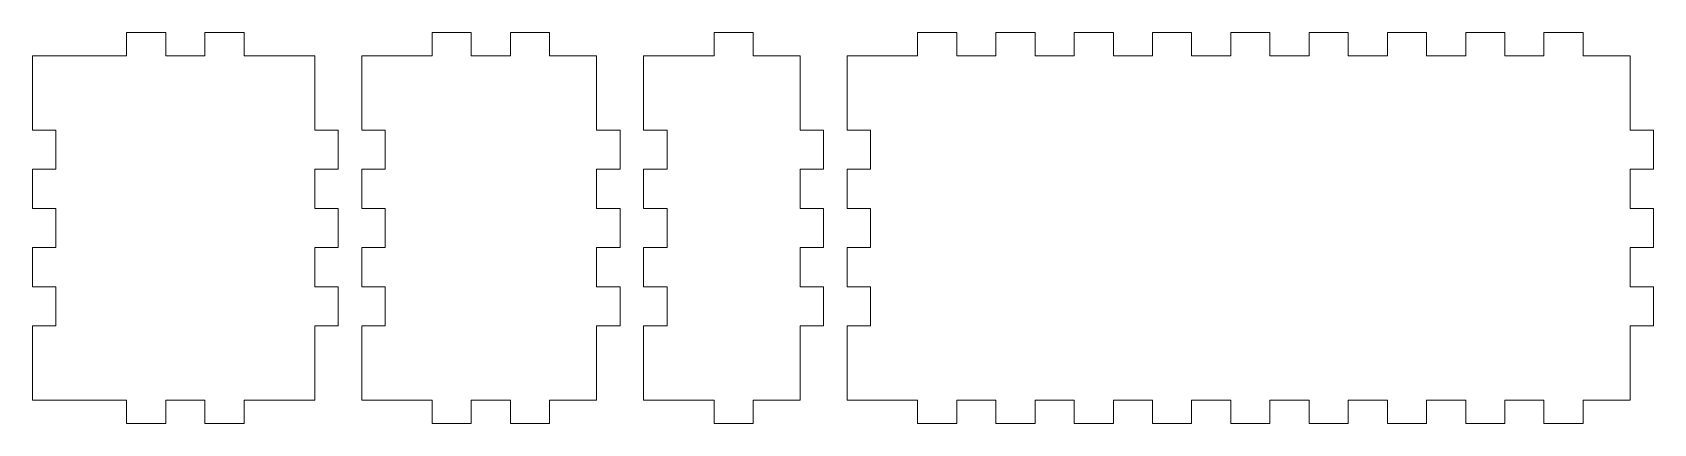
# Model space of a CAD drawing. Header units: centimetres. Extents: x -16 to 372, y -89 to 17.
# Drawn here: x 87.81 to 108.51, y 8.79 to 13.79 of the extents above; entities that cross this region are included whole.
import ezdxf

# ---------------------------------------------------------------- set-up
doc = ezdxf.new("R2010")
doc.units = ezdxf.units.CM
doc.header["$MEASUREMENT"] = 0
doc.layers.add('Capa 1', color=7, linetype='Continuous')

msp = doc.modelspace()

# ---------------------------------------------------------------- linework, layer by layer
at = {"layer": 'Capa 1', "color": 5, "lineweight": 9}
for points, knots in [([(87.80534, 9.08762), (87.80534, 9.08762), (88.75812, 9.08762), (88.75812, 9.08762), (88.75812, 9.08762), (88.75812, 9.08762), (89.00812, 9.08762), (89.00812, 9.08762), (89.00812, 9.08762), (89.00812, 9.08762), (89.00812, 8.78762), (89.00812, 8.78762), (89.00812, 8.78762), (89.00812, 8.78762), (89.50812, 8.78762), (89.50812, 8.78762), (89.50812, 8.78762), (89.50812, 8.78762), (89.50812, 9.08762), (89.50812, 9.08762), (89.50812, 9.08762), (89.50812, 9.08762), (89.75812, 9.08762), (89.75812, 9.08762), (89.75812, 9.08762), (89.75812, 9.08762), (90.00812, 9.08762), (90.00812, 9.08762), (90.00812, 9.08762), (90.00812, 9.08762), (90.00812, 8.78762), (90.00812, 8.78762), (90.00812, 8.78762), (90.00812, 8.78762), (90.50812, 8.78762), (90.50812, 8.78762), (90.50812, 8.78762), (90.50812, 8.78762), (90.50812, 9.08762), (90.50812, 9.08762), (90.50812, 9.08762), (90.50812, 9.08762), (90.75812, 9.08762), (90.75812, 9.08762), (90.75812, 9.08762), (90.75812, 9.08762), (91.41089, 9.08762), (91.41089, 9.08762), (91.41089, 9.08762), (91.41089, 9.08762), (91.41089, 9.78762), (91.41089, 9.78762), (91.41089, 9.78762), (91.41089, 9.78762), (91.41089, 10.03762), (91.41089, 10.03762), (91.41089, 10.03762), (91.41089, 10.03762), (91.71089, 10.03762), (91.71089, 10.03762), (91.71089, 10.03762), (91.71089, 10.03762), (91.71089, 10.53762), (91.71089, 10.53762), (91.71089, 10.53762), (91.71089, 10.53762), (91.41089, 10.53762), (91.41089, 10.53762), (91.41089, 10.53762), (91.41089, 10.53762), (91.41089, 10.78762), (91.41089, 10.78762), (91.41089, 10.78762), (91.41089, 10.78762), (91.41089, 11.03762), (91.41089, 11.03762), (91.41089, 11.03762), (91.41089, 11.03762), (91.71089, 11.03762), (91.71089, 11.03762), (91.71089, 11.03762), (91.71089, 11.03762), (91.71089, 11.53762), (91.71089, 11.53762), (91.71089, 11.53762), (91.71089, 11.53762), (91.41089, 11.53762), (91.41089, 11.53762), (91.41089, 11.53762), (91.41089, 11.53762), (91.41089, 11.78762), (91.41089, 11.78762), (91.41089, 11.78762), (91.41089, 11.78762), (91.41089, 12.03762), (91.41089, 12.03762), (91.41089, 12.03762), (91.41089, 12.03762), (91.71089, 12.03762), (91.71089, 12.03762), (91.71089, 12.03762), (91.71089, 12.03762), (91.71089, 12.53762), (91.71089, 12.53762), (91.71089, 12.53762), (91.71089, 12.53762), (91.41089, 12.53762), (91.41089, 12.53762), (91.41089, 12.53762), (91.41089, 12.53762), (91.41089, 12.78762), (91.41089, 12.78762), (91.41089, 12.78762), (91.41089, 12.78762), (91.41089, 13.48762), (91.41089, 13.48762), (91.41089, 13.48762), (91.41089, 13.48762), (90.75812, 13.48762), (90.75812, 13.48762), (90.75812, 13.48762), (90.75812, 13.48762), (90.50812, 13.48762), (90.50812, 13.48762), (90.50812, 13.48762), (90.50812, 13.48762), (90.50812, 13.78762), (90.50812, 13.78762), (90.50812, 13.78762), (90.50812, 13.78762), (90.00812, 13.78762), (90.00812, 13.78762), (90.00812, 13.78762), (90.00812, 13.78762), (90.00812, 13.48762), (90.00812, 13.48762), (90.00812, 13.48762), (90.00812, 13.48762), (89.75812, 13.48762), (89.75812, 13.48762), (89.75812, 13.48762), (89.75812, 13.48762), (89.50812, 13.48762), (89.50812, 13.48762), (89.50812, 13.48762), (89.50812, 13.48762), (89.50812, 13.78762), (89.50812, 13.78762), (89.50812, 13.78762), (89.50812, 13.78762), (89.00812, 13.78762), (89.00812, 13.78762), (89.00812, 13.78762), (89.00812, 13.78762), (89.00812, 13.48762), (89.00812, 13.48762), (89.00812, 13.48762), (89.00812, 13.48762), (88.75812, 13.48762), (88.75812, 13.48762), (88.75812, 13.48762), (88.75812, 13.48762), (87.80534, 13.48762), (87.80534, 13.48762), (87.80534, 13.48762), (87.80534, 13.48762), (87.80534, 12.78762), (87.80534, 12.78762), (87.80534, 12.78762), (87.80534, 12.78762), (87.80534, 12.53762), (87.80534, 12.53762), (87.80534, 12.53762), (87.80534, 12.53762), (88.10534, 12.53762), (88.10534, 12.53762), (88.10534, 12.53762), (88.10534, 12.53762), (88.10534, 12.03762), (88.10534, 12.03762), (88.10534, 12.03762), (88.10534, 12.03762), (87.80534, 12.03762), (87.80534, 12.03762), (87.80534, 12.03762), (87.80534, 12.03762), (87.80534, 11.78762), (87.80534, 11.78762), (87.80534, 11.78762), (87.80534, 11.78762), (87.80534, 11.53762), (87.80534, 11.53762), (87.80534, 11.53762), (87.80534, 11.53762), (88.10534, 11.53762), (88.10534, 11.53762), (88.10534, 11.53762), (88.10534, 11.53762), (88.10534, 11.03762), (88.10534, 11.03762), (88.10534, 11.03762), (88.10534, 11.03762), (87.80534, 11.03762), (87.80534, 11.03762), (87.80534, 11.03762), (87.80534, 11.03762), (87.80534, 10.78762), (87.80534, 10.78762), (87.80534, 10.78762), (87.80534, 10.78762), (87.80534, 10.53762), (87.80534, 10.53762), (87.80534, 10.53762), (87.80534, 10.53762), (88.10534, 10.53762), (88.10534, 10.53762), (88.10534, 10.53762), (88.10534, 10.53762), (88.10534, 10.03762), (88.10534, 10.03762), (88.10534, 10.03762), (88.10534, 10.03762), (87.80534, 10.03762), (87.80534, 10.03762), (87.80534, 10.03762), (87.80534, 10.03762), (87.80534, 9.78762), (87.80534, 9.78762), (87.80534, 9.78762), (87.80534, 9.78762), (87.80534, 9.08762), (87.80534, 9.08762)], [0, 0, 0, 0, 0.01694915, 0.01694915, 0.01694915, 0.01694915, 0.03389831, 0.03389831, 0.03389831, 0.03389831, 0.05084746, 0.05084746, 0.05084746, 0.05084746, 0.06779661, 0.06779661, 0.06779661, 0.06779661, 0.08474576, 0.08474576, 0.08474576, 0.08474576, 0.10169492, 0.10169492, 0.10169492, 0.10169492, 0.11864407, 0.11864407, 0.11864407, 0.11864407, 0.13559322, 0.13559322, 0.13559322, 0.13559322, 0.15254237, 0.15254237, 0.15254237, 0.15254237, 0.16949153, 0.16949153, 0.16949153, 0.16949153, 0.18644068, 0.18644068, 0.18644068, 0.18644068, 0.20338983, 0.20338983, 0.20338983, 0.20338983, 0.22033898, 0.22033898, 0.22033898, 0.22033898, 0.23728814, 0.23728814, 0.23728814, 0.23728814, 0.25423729, 0.25423729, 0.25423729, 0.25423729, 0.27118644, 0.27118644, 0.27118644, 0.27118644, 0.28813559, 0.28813559, 0.28813559, 0.28813559, 0.30508475, 0.30508475, 0.30508475, 0.30508475, 0.3220339, 0.3220339, 0.3220339, 0.3220339, 0.33898305, 0.33898305, 0.33898305, 0.33898305, 0.3559322, 0.3559322, 0.3559322, 0.3559322, 0.37288136, 0.37288136, 0.37288136, 0.37288136, 0.38983051, 0.38983051, 0.38983051, 0.38983051, 0.40677966, 0.40677966, 0.40677966, 0.40677966, 0.42372881, 0.42372881, 0.42372881, 0.42372881, 0.44067797, 0.44067797, 0.44067797, 0.44067797, 0.45762712, 0.45762712, 0.45762712, 0.45762712, 0.47457627, 0.47457627, 0.47457627, 0.47457627, 0.49152542, 0.49152542, 0.49152542, 0.49152542, 0.50847458, 0.50847458, 0.50847458, 0.50847458, 0.52542373, 0.52542373, 0.52542373, 0.52542373, 0.54237288, 0.54237288, 0.54237288, 0.54237288, 0.55932203, 0.55932203, 0.55932203, 0.55932203, 0.57627119, 0.57627119, 0.57627119, 0.57627119, 0.59322034, 0.59322034, 0.59322034, 0.59322034, 0.61016949, 0.61016949, 0.61016949, 0.61016949, 0.62711864, 0.62711864, 0.62711864, 0.62711864, 0.6440678, 0.6440678, 0.6440678, 0.6440678, 0.66101695, 0.66101695, 0.66101695, 0.66101695, 0.6779661, 0.6779661, 0.6779661, 0.6779661, 0.69491525, 0.69491525, 0.69491525, 0.69491525, 0.71186441, 0.71186441, 0.71186441, 0.71186441, 0.72881356, 0.72881356, 0.72881356, 0.72881356, 0.74576271, 0.74576271, 0.74576271, 0.74576271, 0.76271186, 0.76271186, 0.76271186, 0.76271186, 0.77966102, 0.77966102, 0.77966102, 0.77966102, 0.79661017, 0.79661017, 0.79661017, 0.79661017, 0.81355932, 0.81355932, 0.81355932, 0.81355932, 0.83050847, 0.83050847, 0.83050847, 0.83050847, 0.84745763, 0.84745763, 0.84745763, 0.84745763, 0.86440678, 0.86440678, 0.86440678, 0.86440678, 0.88135593, 0.88135593, 0.88135593, 0.88135593, 0.89830508, 0.89830508, 0.89830508, 0.89830508, 0.91525424, 0.91525424, 0.91525424, 0.91525424, 0.93220339, 0.93220339, 0.93220339, 0.93220339, 0.94915254, 0.94915254, 0.94915254, 0.94915254, 0.96610169, 0.96610169, 0.96610169, 0.96610169, 1, 1, 1, 1]), ([(92.01089, 9.08762), (92.01089, 9.08762), (92.66089, 9.08762), (92.66089, 9.08762), (92.66089, 9.08762), (92.66089, 9.08762), (92.91089, 9.08762), (92.91089, 9.08762), (92.91089, 9.08762), (92.91089, 9.08762), (92.91089, 8.78762), (92.91089, 8.78762), (92.91089, 8.78762), (92.91089, 8.78762), (93.41089, 8.78762), (93.41089, 8.78762), (93.41089, 8.78762), (93.41089, 8.78762), (93.41089, 9.08762), (93.41089, 9.08762), (93.41089, 9.08762), (93.41089, 9.08762), (93.66089, 9.08762), (93.66089, 9.08762), (93.66089, 9.08762), (93.66089, 9.08762), (93.91089, 9.08762), (93.91089, 9.08762), (93.91089, 9.08762), (93.91089, 9.08762), (93.91089, 8.78762), (93.91089, 8.78762), (93.91089, 8.78762), (93.91089, 8.78762), (94.41089, 8.78762), (94.41089, 8.78762), (94.41089, 8.78762), (94.41089, 8.78762), (94.41089, 9.08762), (94.41089, 9.08762), (94.41089, 9.08762), (94.41089, 9.08762), (94.66089, 9.08762), (94.66089, 9.08762), (94.66089, 9.08762), (94.66089, 9.08762), (95.01089, 9.08762), (95.01089, 9.08762), (95.01089, 9.08762), (95.01089, 9.08762), (95.01089, 9.78762), (95.01089, 9.78762), (95.01089, 9.78762), (95.01089, 9.78762), (95.01089, 10.03762), (95.01089, 10.03762), (95.01089, 10.03762), (95.01089, 10.03762), (95.31089, 10.03762), (95.31089, 10.03762), (95.31089, 10.03762), (95.31089, 10.03762), (95.31089, 10.53762), (95.31089, 10.53762), (95.31089, 10.53762), (95.31089, 10.53762), (95.01089, 10.53762), (95.01089, 10.53762), (95.01089, 10.53762), (95.01089, 10.53762), (95.01089, 10.78762), (95.01089, 10.78762), (95.01089, 10.78762), (95.01089, 10.78762), (95.01089, 11.03762), (95.01089, 11.03762), (95.01089, 11.03762), (95.01089, 11.03762), (95.31089, 11.03762), (95.31089, 11.03762), (95.31089, 11.03762), (95.31089, 11.03762), (95.31089, 11.53762), (95.31089, 11.53762), (95.31089, 11.53762), (95.31089, 11.53762), (95.01089, 11.53762), (95.01089, 11.53762), (95.01089, 11.53762), (95.01089, 11.53762), (95.01089, 11.78762), (95.01089, 11.78762), (95.01089, 11.78762), (95.01089, 11.78762), (95.01089, 12.03762), (95.01089, 12.03762), (95.01089, 12.03762), (95.01089, 12.03762), (95.31089, 12.03762), (95.31089, 12.03762), (95.31089, 12.03762), (95.31089, 12.03762), (95.31089, 12.53762), (95.31089, 12.53762), (95.31089, 12.53762), (95.31089, 12.53762), (95.01089, 12.53762), (95.01089, 12.53762), (95.01089, 12.53762), (95.01089, 12.53762), (95.01089, 12.78762), (95.01089, 12.78762), (95.01089, 12.78762), (95.01089, 12.78762), (95.01089, 13.48762), (95.01089, 13.48762), (95.01089, 13.48762), (95.01089, 13.48762), (94.66089, 13.48762), (94.66089, 13.48762), (94.66089, 13.48762), (94.66089, 13.48762), (94.41089, 13.48762), (94.41089, 13.48762), (94.41089, 13.48762), (94.41089, 13.48762), (94.41089, 13.78762), (94.41089, 13.78762), (94.41089, 13.78762), (94.41089, 13.78762), (93.91089, 13.78762), (93.91089, 13.78762), (93.91089, 13.78762), (93.91089, 13.78762), (93.91089, 13.48762), (93.91089, 13.48762), (93.91089, 13.48762), (93.91089, 13.48762), (93.66089, 13.48762), (93.66089, 13.48762), (93.66089, 13.48762), (93.66089, 13.48762), (93.41089, 13.48762), (93.41089, 13.48762), (93.41089, 13.48762), (93.41089, 13.48762), (93.41089, 13.78762), (93.41089, 13.78762), (93.41089, 13.78762), (93.41089, 13.78762), (92.91089, 13.78762), (92.91089, 13.78762), (92.91089, 13.78762), (92.91089, 13.78762), (92.91089, 13.48762), (92.91089, 13.48762), (92.91089, 13.48762), (92.91089, 13.48762), (92.66089, 13.48762), (92.66089, 13.48762), (92.66089, 13.48762), (92.66089, 13.48762), (92.01089, 13.48762), (92.01089, 13.48762), (92.01089, 13.48762), (92.01089, 13.48762), (92.01089, 12.78762), (92.01089, 12.78762), (92.01089, 12.78762), (92.01089, 12.78762), (92.01089, 12.53762), (92.01089, 12.53762), (92.01089, 12.53762), (92.01089, 12.53762), (92.31089, 12.53762), (92.31089, 12.53762), (92.31089, 12.53762), (92.31089, 12.53762), (92.31089, 12.03762), (92.31089, 12.03762), (92.31089, 12.03762), (92.31089, 12.03762), (92.01089, 12.03762), (92.01089, 12.03762), (92.01089, 12.03762), (92.01089, 12.03762), (92.01089, 11.78762), (92.01089, 11.78762), (92.01089, 11.78762), (92.01089, 11.78762), (92.01089, 11.53762), (92.01089, 11.53762), (92.01089, 11.53762), (92.01089, 11.53762), (92.31089, 11.53762), (92.31089, 11.53762), (92.31089, 11.53762), (92.31089, 11.53762), (92.31089, 11.03762), (92.31089, 11.03762), (92.31089, 11.03762), (92.31089, 11.03762), (92.01089, 11.03762), (92.01089, 11.03762), (92.01089, 11.03762), (92.01089, 11.03762), (92.01089, 10.78762), (92.01089, 10.78762), (92.01089, 10.78762), (92.01089, 10.78762), (92.01089, 10.53762), (92.01089, 10.53762), (92.01089, 10.53762), (92.01089, 10.53762), (92.31089, 10.53762), (92.31089, 10.53762), (92.31089, 10.53762), (92.31089, 10.53762), (92.31089, 10.03762), (92.31089, 10.03762), (92.31089, 10.03762), (92.31089, 10.03762), (92.01089, 10.03762), (92.01089, 10.03762), (92.01089, 10.03762), (92.01089, 10.03762), (92.01089, 9.78762), (92.01089, 9.78762), (92.01089, 9.78762), (92.01089, 9.78762), (92.01089, 9.08762), (92.01089, 9.08762)], [0, 0, 0, 0, 0.01694915, 0.01694915, 0.01694915, 0.01694915, 0.03389831, 0.03389831, 0.03389831, 0.03389831, 0.05084746, 0.05084746, 0.05084746, 0.05084746, 0.06779661, 0.06779661, 0.06779661, 0.06779661, 0.08474576, 0.08474576, 0.08474576, 0.08474576, 0.10169492, 0.10169492, 0.10169492, 0.10169492, 0.11864407, 0.11864407, 0.11864407, 0.11864407, 0.13559322, 0.13559322, 0.13559322, 0.13559322, 0.15254237, 0.15254237, 0.15254237, 0.15254237, 0.16949153, 0.16949153, 0.16949153, 0.16949153, 0.18644068, 0.18644068, 0.18644068, 0.18644068, 0.20338983, 0.20338983, 0.20338983, 0.20338983, 0.22033898, 0.22033898, 0.22033898, 0.22033898, 0.23728814, 0.23728814, 0.23728814, 0.23728814, 0.25423729, 0.25423729, 0.25423729, 0.25423729, 0.27118644, 0.27118644, 0.27118644, 0.27118644, 0.28813559, 0.28813559, 0.28813559, 0.28813559, 0.30508475, 0.30508475, 0.30508475, 0.30508475, 0.3220339, 0.3220339, 0.3220339, 0.3220339, 0.33898305, 0.33898305, 0.33898305, 0.33898305, 0.3559322, 0.3559322, 0.3559322, 0.3559322, 0.37288136, 0.37288136, 0.37288136, 0.37288136, 0.38983051, 0.38983051, 0.38983051, 0.38983051, 0.40677966, 0.40677966, 0.40677966, 0.40677966, 0.42372881, 0.42372881, 0.42372881, 0.42372881, 0.44067797, 0.44067797, 0.44067797, 0.44067797, 0.45762712, 0.45762712, 0.45762712, 0.45762712, 0.47457627, 0.47457627, 0.47457627, 0.47457627, 0.49152542, 0.49152542, 0.49152542, 0.49152542, 0.50847458, 0.50847458, 0.50847458, 0.50847458, 0.52542373, 0.52542373, 0.52542373, 0.52542373, 0.54237288, 0.54237288, 0.54237288, 0.54237288, 0.55932203, 0.55932203, 0.55932203, 0.55932203, 0.57627119, 0.57627119, 0.57627119, 0.57627119, 0.59322034, 0.59322034, 0.59322034, 0.59322034, 0.61016949, 0.61016949, 0.61016949, 0.61016949, 0.62711864, 0.62711864, 0.62711864, 0.62711864, 0.6440678, 0.6440678, 0.6440678, 0.6440678, 0.66101695, 0.66101695, 0.66101695, 0.66101695, 0.6779661, 0.6779661, 0.6779661, 0.6779661, 0.69491525, 0.69491525, 0.69491525, 0.69491525, 0.71186441, 0.71186441, 0.71186441, 0.71186441, 0.72881356, 0.72881356, 0.72881356, 0.72881356, 0.74576271, 0.74576271, 0.74576271, 0.74576271, 0.76271186, 0.76271186, 0.76271186, 0.76271186, 0.77966102, 0.77966102, 0.77966102, 0.77966102, 0.79661017, 0.79661017, 0.79661017, 0.79661017, 0.81355932, 0.81355932, 0.81355932, 0.81355932, 0.83050847, 0.83050847, 0.83050847, 0.83050847, 0.84745763, 0.84745763, 0.84745763, 0.84745763, 0.86440678, 0.86440678, 0.86440678, 0.86440678, 0.88135593, 0.88135593, 0.88135593, 0.88135593, 0.89830508, 0.89830508, 0.89830508, 0.89830508, 0.91525424, 0.91525424, 0.91525424, 0.91525424, 0.93220339, 0.93220339, 0.93220339, 0.93220339, 0.94915254, 0.94915254, 0.94915254, 0.94915254, 0.96610169, 0.96610169, 0.96610169, 0.96610169, 1, 1, 1, 1]), ([(95.61089, 9.08762), (95.61089, 9.08762), (96.26089, 9.08762), (96.26089, 9.08762), (96.26089, 9.08762), (96.26089, 9.08762), (96.51089, 9.08762), (96.51089, 9.08762), (96.51089, 9.08762), (96.51089, 9.08762), (96.51089, 8.78762), (96.51089, 8.78762), (96.51089, 8.78762), (96.51089, 8.78762), (97.01089, 8.78762), (97.01089, 8.78762), (97.01089, 8.78762), (97.01089, 8.78762), (97.01089, 9.08762), (97.01089, 9.08762), (97.01089, 9.08762), (97.01089, 9.08762), (97.26089, 9.08762), (97.26089, 9.08762), (97.26089, 9.08762), (97.26089, 9.08762), (97.61089, 9.08762), (97.61089, 9.08762), (97.61089, 9.08762), (97.61089, 9.08762), (97.61089, 9.78762), (97.61089, 9.78762), (97.61089, 9.78762), (97.61089, 9.78762), (97.61089, 10.03762), (97.61089, 10.03762), (97.61089, 10.03762), (97.61089, 10.03762), (97.91089, 10.03762), (97.91089, 10.03762), (97.91089, 10.03762), (97.91089, 10.03762), (97.91089, 10.53762), (97.91089, 10.53762), (97.91089, 10.53762), (97.91089, 10.53762), (97.61089, 10.53762), (97.61089, 10.53762), (97.61089, 10.53762), (97.61089, 10.53762), (97.61089, 10.78762), (97.61089, 10.78762), (97.61089, 10.78762), (97.61089, 10.78762), (97.61089, 11.03762), (97.61089, 11.03762), (97.61089, 11.03762), (97.61089, 11.03762), (97.91089, 11.03762), (97.91089, 11.03762), (97.91089, 11.03762), (97.91089, 11.03762), (97.91089, 11.53762), (97.91089, 11.53762), (97.91089, 11.53762), (97.91089, 11.53762), (97.61089, 11.53762), (97.61089, 11.53762), (97.61089, 11.53762), (97.61089, 11.53762), (97.61089, 11.78762), (97.61089, 11.78762), (97.61089, 11.78762), (97.61089, 11.78762), (97.61089, 12.03762), (97.61089, 12.03762), (97.61089, 12.03762), (97.61089, 12.03762), (97.91089, 12.03762), (97.91089, 12.03762), (97.91089, 12.03762), (97.91089, 12.03762), (97.91089, 12.53762), (97.91089, 12.53762), (97.91089, 12.53762), (97.91089, 12.53762), (97.61089, 12.53762), (97.61089, 12.53762), (97.61089, 12.53762), (97.61089, 12.53762), (97.61089, 12.78762), (97.61089, 12.78762), (97.61089, 12.78762), (97.61089, 12.78762), (97.61089, 13.48762), (97.61089, 13.48762), (97.61089, 13.48762), (97.61089, 13.48762), (97.26089, 13.48762), (97.26089, 13.48762), (97.26089, 13.48762), (97.26089, 13.48762), (97.01089, 13.48762), (97.01089, 13.48762), (97.01089, 13.48762), (97.01089, 13.48762), (97.01089, 13.78762), (97.01089, 13.78762), (97.01089, 13.78762), (97.01089, 13.78762), (96.51089, 13.78762), (96.51089, 13.78762), (96.51089, 13.78762), (96.51089, 13.78762), (96.51089, 13.48762), (96.51089, 13.48762), (96.51089, 13.48762), (96.51089, 13.48762), (96.26089, 13.48762), (96.26089, 13.48762), (96.26089, 13.48762), (96.26089, 13.48762), (95.61089, 13.48762), (95.61089, 13.48762), (95.61089, 13.48762), (95.61089, 13.48762), (95.61089, 12.78762), (95.61089, 12.78762), (95.61089, 12.78762), (95.61089, 12.78762), (95.61089, 12.53762), (95.61089, 12.53762), (95.61089, 12.53762), (95.61089, 12.53762), (95.91089, 12.53762), (95.91089, 12.53762), (95.91089, 12.53762), (95.91089, 12.53762), (95.91089, 12.03762), (95.91089, 12.03762), (95.91089, 12.03762), (95.91089, 12.03762), (95.61089, 12.03762), (95.61089, 12.03762), (95.61089, 12.03762), (95.61089, 12.03762), (95.61089, 11.78762), (95.61089, 11.78762), (95.61089, 11.78762), (95.61089, 11.78762), (95.61089, 11.53762), (95.61089, 11.53762), (95.61089, 11.53762), (95.61089, 11.53762), (95.91089, 11.53762), (95.91089, 11.53762), (95.91089, 11.53762), (95.91089, 11.53762), (95.91089, 11.03762), (95.91089, 11.03762), (95.91089, 11.03762), (95.91089, 11.03762), (95.61089, 11.03762), (95.61089, 11.03762), (95.61089, 11.03762), (95.61089, 11.03762), (95.61089, 10.78762), (95.61089, 10.78762), (95.61089, 10.78762), (95.61089, 10.78762), (95.61089, 10.53762), (95.61089, 10.53762), (95.61089, 10.53762), (95.61089, 10.53762), (95.91089, 10.53762), (95.91089, 10.53762), (95.91089, 10.53762), (95.91089, 10.53762), (95.91089, 10.03762), (95.91089, 10.03762), (95.91089, 10.03762), (95.91089, 10.03762), (95.61089, 10.03762), (95.61089, 10.03762), (95.61089, 10.03762), (95.61089, 10.03762), (95.61089, 9.78762), (95.61089, 9.78762), (95.61089, 9.78762), (95.61089, 9.78762), (95.61089, 9.08762), (95.61089, 9.08762)], [0, 0, 0, 0, 0.02040816, 0.02040816, 0.02040816, 0.02040816, 0.04081633, 0.04081633, 0.04081633, 0.04081633, 0.06122449, 0.06122449, 0.06122449, 0.06122449, 0.08163265, 0.08163265, 0.08163265, 0.08163265, 0.10204082, 0.10204082, 0.10204082, 0.10204082, 0.12244898, 0.12244898, 0.12244898, 0.12244898, 0.14285714, 0.14285714, 0.14285714, 0.14285714, 0.16326531, 0.16326531, 0.16326531, 0.16326531, 0.18367347, 0.18367347, 0.18367347, 0.18367347, 0.20408163, 0.20408163, 0.20408163, 0.20408163, 0.2244898, 0.2244898, 0.2244898, 0.2244898, 0.24489796, 0.24489796, 0.24489796, 0.24489796, 0.26530612, 0.26530612, 0.26530612, 0.26530612, 0.28571429, 0.28571429, 0.28571429, 0.28571429, 0.30612245, 0.30612245, 0.30612245, 0.30612245, 0.32653061, 0.32653061, 0.32653061, 0.32653061, 0.34693878, 0.34693878, 0.34693878, 0.34693878, 0.36734694, 0.36734694, 0.36734694, 0.36734694, 0.3877551, 0.3877551, 0.3877551, 0.3877551, 0.40816327, 0.40816327, 0.40816327, 0.40816327, 0.42857143, 0.42857143, 0.42857143, 0.42857143, 0.44897959, 0.44897959, 0.44897959, 0.44897959, 0.46938776, 0.46938776, 0.46938776, 0.46938776, 0.48979592, 0.48979592, 0.48979592, 0.48979592, 0.51020408, 0.51020408, 0.51020408, 0.51020408, 0.53061224, 0.53061224, 0.53061224, 0.53061224, 0.55102041, 0.55102041, 0.55102041, 0.55102041, 0.57142857, 0.57142857, 0.57142857, 0.57142857, 0.59183673, 0.59183673, 0.59183673, 0.59183673, 0.6122449, 0.6122449, 0.6122449, 0.6122449, 0.63265306, 0.63265306, 0.63265306, 0.63265306, 0.65306122, 0.65306122, 0.65306122, 0.65306122, 0.67346939, 0.67346939, 0.67346939, 0.67346939, 0.69387755, 0.69387755, 0.69387755, 0.69387755, 0.71428571, 0.71428571, 0.71428571, 0.71428571, 0.73469388, 0.73469388, 0.73469388, 0.73469388, 0.75510204, 0.75510204, 0.75510204, 0.75510204, 0.7755102, 0.7755102, 0.7755102, 0.7755102, 0.79591837, 0.79591837, 0.79591837, 0.79591837, 0.81632653, 0.81632653, 0.81632653, 0.81632653, 0.83673469, 0.83673469, 0.83673469, 0.83673469, 0.85714286, 0.85714286, 0.85714286, 0.85714286, 0.87755102, 0.87755102, 0.87755102, 0.87755102, 0.89795918, 0.89795918, 0.89795918, 0.89795918, 0.91836735, 0.91836735, 0.91836735, 0.91836735, 0.93877551, 0.93877551, 0.93877551, 0.93877551, 0.95918367, 0.95918367, 0.95918367, 0.95918367, 1, 1, 1, 1]), ([(98.21089, 9.08762), (98.21089, 9.08762), (98.86089, 9.08762), (98.86089, 9.08762), (98.86089, 9.08762), (98.86089, 9.08762), (99.11089, 9.08762), (99.11089, 9.08762), (99.11089, 9.08762), (99.11089, 9.08762), (99.11089, 8.78762), (99.11089, 8.78762), (99.11089, 8.78762), (99.11089, 8.78762), (99.61089, 8.78762), (99.61089, 8.78762), (99.61089, 8.78762), (99.61089, 8.78762), (99.61089, 9.08762), (99.61089, 9.08762), (99.61089, 9.08762), (99.61089, 9.08762), (99.86089, 9.08762), (99.86089, 9.08762), (99.86089, 9.08762), (99.86089, 9.08762), (100.11089, 9.08762), (100.11089, 9.08762), (100.11089, 9.08762), (100.11089, 9.08762), (100.11089, 8.78762), (100.11089, 8.78762), (100.11089, 8.78762), (100.11089, 8.78762), (100.61089, 8.78762), (100.61089, 8.78762), (100.61089, 8.78762), (100.61089, 8.78762), (100.61089, 9.08762), (100.61089, 9.08762), (100.61089, 9.08762), (100.61089, 9.08762), (100.86089, 9.08762), (100.86089, 9.08762), (100.86089, 9.08762), (100.86089, 9.08762), (101.11089, 9.08762), (101.11089, 9.08762), (101.11089, 9.08762), (101.11089, 9.08762), (101.11089, 8.78762), (101.11089, 8.78762), (101.11089, 8.78762), (101.11089, 8.78762), (101.61089, 8.78762), (101.61089, 8.78762), (101.61089, 8.78762), (101.61089, 8.78762), (101.61089, 9.08762), (101.61089, 9.08762), (101.61089, 9.08762), (101.61089, 9.08762), (101.86089, 9.08762), (101.86089, 9.08762), (101.86089, 9.08762), (101.86089, 9.08762), (102.11089, 9.08762), (102.11089, 9.08762), (102.11089, 9.08762), (102.11089, 9.08762), (102.11089, 8.78762), (102.11089, 8.78762), (102.11089, 8.78762), (102.11089, 8.78762), (102.61089, 8.78762), (102.61089, 8.78762), (102.61089, 8.78762), (102.61089, 8.78762), (102.61089, 9.08762), (102.61089, 9.08762), (102.61089, 9.08762), (102.61089, 9.08762), (102.86089, 9.08762), (102.86089, 9.08762), (102.86089, 9.08762), (102.86089, 9.08762), (103.11089, 9.08762), (103.11089, 9.08762), (103.11089, 9.08762), (103.11089, 9.08762), (103.11089, 8.78762), (103.11089, 8.78762), (103.11089, 8.78762), (103.11089, 8.78762), (103.61089, 8.78762), (103.61089, 8.78762), (103.61089, 8.78762), (103.61089, 8.78762), (103.61089, 9.08762), (103.61089, 9.08762), (103.61089, 9.08762), (103.61089, 9.08762), (103.86089, 9.08762), (103.86089, 9.08762), (103.86089, 9.08762), (103.86089, 9.08762), (104.11089, 9.08762), (104.11089, 9.08762), (104.11089, 9.08762), (104.11089, 9.08762), (104.11089, 8.78762), (104.11089, 8.78762), (104.11089, 8.78762), (104.11089, 8.78762), (104.61089, 8.78762), (104.61089, 8.78762), (104.61089, 8.78762), (104.61089, 8.78762), (104.61089, 9.08762), (104.61089, 9.08762), (104.61089, 9.08762), (104.61089, 9.08762), (104.86089, 9.08762), (104.86089, 9.08762), (104.86089, 9.08762), (104.86089, 9.08762), (105.11089, 9.08762), (105.11089, 9.08762), (105.11089, 9.08762), (105.11089, 9.08762), (105.11089, 8.78762), (105.11089, 8.78762), (105.11089, 8.78762), (105.11089, 8.78762), (105.61089, 8.78762), (105.61089, 8.78762), (105.61089, 8.78762), (105.61089, 8.78762), (105.61089, 9.08762), (105.61089, 9.08762), (105.61089, 9.08762), (105.61089, 9.08762), (105.86089, 9.08762), (105.86089, 9.08762), (105.86089, 9.08762), (105.86089, 9.08762), (106.11089, 9.08762), (106.11089, 9.08762), (106.11089, 9.08762), (106.11089, 9.08762), (106.11089, 8.78762), (106.11089, 8.78762), (106.11089, 8.78762), (106.11089, 8.78762), (106.61089, 8.78762), (106.61089, 8.78762), (106.61089, 8.78762), (106.61089, 8.78762), (106.61089, 9.08762), (106.61089, 9.08762), (106.61089, 9.08762), (106.61089, 9.08762), (106.86089, 9.08762), (106.86089, 9.08762), (106.86089, 9.08762), (106.86089, 9.08762), (107.11089, 9.08762), (107.11089, 9.08762), (107.11089, 9.08762), (107.11089, 9.08762), (107.11089, 8.78762), (107.11089, 8.78762), (107.11089, 8.78762), (107.11089, 8.78762), (107.61089, 8.78762), (107.61089, 8.78762), (107.61089, 8.78762), (107.61089, 8.78762), (107.61089, 9.08762), (107.61089, 9.08762), (107.61089, 9.08762), (107.61089, 9.08762), (107.86089, 9.08762), (107.86089, 9.08762), (107.86089, 9.08762), (107.86089, 9.08762), (108.21089, 9.08762), (108.21089, 9.08762), (108.21089, 9.08762), (108.21089, 9.08762), (108.21089, 9.78762), (108.21089, 9.78762), (108.21089, 9.78762), (108.21089, 9.78762), (108.21089, 10.03762), (108.21089, 10.03762), (108.21089, 10.03762), (108.21089, 10.03762), (108.51089, 10.03762), (108.51089, 10.03762), (108.51089, 10.03762), (108.51089, 10.03762), (108.51089, 10.53762), (108.51089, 10.53762), (108.51089, 10.53762), (108.51089, 10.53762), (108.21089, 10.53762), (108.21089, 10.53762), (108.21089, 10.53762), (108.21089, 10.53762), (108.21089, 10.78762), (108.21089, 10.78762), (108.21089, 10.78762), (108.21089, 10.78762), (108.21089, 11.03762), (108.21089, 11.03762), (108.21089, 11.03762), (108.21089, 11.03762), (108.51089, 11.03762), (108.51089, 11.03762), (108.51089, 11.03762), (108.51089, 11.03762), (108.51089, 11.53762), (108.51089, 11.53762), (108.51089, 11.53762), (108.51089, 11.53762), (108.21089, 11.53762), (108.21089, 11.53762), (108.21089, 11.53762), (108.21089, 11.53762), (108.21089, 11.78762), (108.21089, 11.78762), (108.21089, 11.78762), (108.21089, 11.78762), (108.21089, 12.03762), (108.21089, 12.03762), (108.21089, 12.03762), (108.21089, 12.03762), (108.51089, 12.03762), (108.51089, 12.03762), (108.51089, 12.03762), (108.51089, 12.03762), (108.51089, 12.53762), (108.51089, 12.53762), (108.51089, 12.53762), (108.51089, 12.53762), (108.21089, 12.53762), (108.21089, 12.53762), (108.21089, 12.53762), (108.21089, 12.53762), (108.21089, 12.78762), (108.21089, 12.78762), (108.21089, 12.78762), (108.21089, 12.78762), (108.21089, 13.48762), (108.21089, 13.48762), (108.21089, 13.48762), (108.21089, 13.48762), (107.86089, 13.48762), (107.86089, 13.48762), (107.86089, 13.48762), (107.86089, 13.48762), (107.61089, 13.48762), (107.61089, 13.48762), (107.61089, 13.48762), (107.61089, 13.48762), (107.61089, 13.78762), (107.61089, 13.78762), (107.61089, 13.78762), (107.61089, 13.78762), (107.11089, 13.78762), (107.11089, 13.78762), (107.11089, 13.78762), (107.11089, 13.78762), (107.11089, 13.48762), (107.11089, 13.48762), (107.11089, 13.48762), (107.11089, 13.48762), (106.86089, 13.48762), (106.86089, 13.48762), (106.86089, 13.48762), (106.86089, 13.48762), (106.61089, 13.48762), (106.61089, 13.48762), (106.61089, 13.48762), (106.61089, 13.48762), (106.61089, 13.78762), (106.61089, 13.78762), (106.61089, 13.78762), (106.61089, 13.78762), (106.11089, 13.78762), (106.11089, 13.78762), (106.11089, 13.78762), (106.11089, 13.78762), (106.11089, 13.48762), (106.11089, 13.48762), (106.11089, 13.48762), (106.11089, 13.48762), (105.86089, 13.48762), (105.86089, 13.48762), (105.86089, 13.48762), (105.86089, 13.48762), (105.61089, 13.48762), (105.61089, 13.48762), (105.61089, 13.48762), (105.61089, 13.48762), (105.61089, 13.78762), (105.61089, 13.78762), (105.61089, 13.78762), (105.61089, 13.78762), (105.11089, 13.78762), (105.11089, 13.78762), (105.11089, 13.78762), (105.11089, 13.78762), (105.11089, 13.48762), (105.11089, 13.48762), (105.11089, 13.48762), (105.11089, 13.48762), (104.86089, 13.48762), (104.86089, 13.48762), (104.86089, 13.48762), (104.86089, 13.48762), (104.61089, 13.48762), (104.61089, 13.48762), (104.61089, 13.48762), (104.61089, 13.48762), (104.61089, 13.78762), (104.61089, 13.78762), (104.61089, 13.78762), (104.61089, 13.78762), (104.11089, 13.78762), (104.11089, 13.78762), (104.11089, 13.78762), (104.11089, 13.78762), (104.11089, 13.48762), (104.11089, 13.48762), (104.11089, 13.48762), (104.11089, 13.48762), (103.86089, 13.48762), (103.86089, 13.48762), (103.86089, 13.48762), (103.86089, 13.48762), (103.61089, 13.48762), (103.61089, 13.48762), (103.61089, 13.48762), (103.61089, 13.48762), (103.61089, 13.78762), (103.61089, 13.78762), (103.61089, 13.78762), (103.61089, 13.78762), (103.11089, 13.78762), (103.11089, 13.78762), (103.11089, 13.78762), (103.11089, 13.78762), (103.11089, 13.48762), (103.11089, 13.48762), (103.11089, 13.48762), (103.11089, 13.48762), (102.86089, 13.48762), (102.86089, 13.48762), (102.86089, 13.48762), (102.86089, 13.48762), (102.61089, 13.48762), (102.61089, 13.48762), (102.61089, 13.48762), (102.61089, 13.48762), (102.61089, 13.78762), (102.61089, 13.78762), (102.61089, 13.78762), (102.61089, 13.78762), (102.11089, 13.78762), (102.11089, 13.78762), (102.11089, 13.78762), (102.11089, 13.78762), (102.11089, 13.48762), (102.11089, 13.48762), (102.11089, 13.48762), (102.11089, 13.48762), (101.86089, 13.48762), (101.86089, 13.48762), (101.86089, 13.48762), (101.86089, 13.48762), (101.61089, 13.48762), (101.61089, 13.48762), (101.61089, 13.48762), (101.61089, 13.48762), (101.61089, 13.78762), (101.61089, 13.78762), (101.61089, 13.78762), (101.61089, 13.78762), (101.11089, 13.78762), (101.11089, 13.78762), (101.11089, 13.78762), (101.11089, 13.78762), (101.11089, 13.48762), (101.11089, 13.48762), (101.11089, 13.48762), (101.11089, 13.48762), (100.86089, 13.48762), (100.86089, 13.48762), (100.86089, 13.48762), (100.86089, 13.48762), (100.61089, 13.48762), (100.61089, 13.48762), (100.61089, 13.48762), (100.61089, 13.48762), (100.61089, 13.78762), (100.61089, 13.78762), (100.61089, 13.78762), (100.61089, 13.78762), (100.11089, 13.78762), (100.11089, 13.78762), (100.11089, 13.78762), (100.11089, 13.78762), (100.11089, 13.48762), (100.11089, 13.48762), (100.11089, 13.48762), (100.11089, 13.48762), (99.86089, 13.48762), (99.86089, 13.48762), (99.86089, 13.48762), (99.86089, 13.48762), (99.61089, 13.48762), (99.61089, 13.48762), (99.61089, 13.48762), (99.61089, 13.48762), (99.61089, 13.78762), (99.61089, 13.78762), (99.61089, 13.78762), (99.61089, 13.78762), (99.11089, 13.78762), (99.11089, 13.78762), (99.11089, 13.78762), (99.11089, 13.78762), (99.11089, 13.48762), (99.11089, 13.48762), (99.11089, 13.48762), (99.11089, 13.48762), (98.86089, 13.48762), (98.86089, 13.48762), (98.86089, 13.48762), (98.86089, 13.48762), (98.21089, 13.48762), (98.21089, 13.48762), (98.21089, 13.48762), (98.21089, 13.48762), (98.21089, 12.78762), (98.21089, 12.78762), (98.21089, 12.78762), (98.21089, 12.78762), (98.21089, 12.53762), (98.21089, 12.53762), (98.21089, 12.53762), (98.21089, 12.53762), (98.51089, 12.53762), (98.51089, 12.53762), (98.51089, 12.53762), (98.51089, 12.53762), (98.51089, 12.03762), (98.51089, 12.03762), (98.51089, 12.03762), (98.51089, 12.03762), (98.21089, 12.03762), (98.21089, 12.03762), (98.21089, 12.03762), (98.21089, 12.03762), (98.21089, 11.78762), (98.21089, 11.78762), (98.21089, 11.78762), (98.21089, 11.78762), (98.21089, 11.53762), (98.21089, 11.53762), (98.21089, 11.53762), (98.21089, 11.53762), (98.51089, 11.53762), (98.51089, 11.53762), (98.51089, 11.53762), (98.51089, 11.53762), (98.51089, 11.03762), (98.51089, 11.03762), (98.51089, 11.03762), (98.51089, 11.03762), (98.21089, 11.03762), (98.21089, 11.03762), (98.21089, 11.03762), (98.21089, 11.03762), (98.21089, 10.78762), (98.21089, 10.78762), (98.21089, 10.78762), (98.21089, 10.78762), (98.21089, 10.53762), (98.21089, 10.53762), (98.21089, 10.53762), (98.21089, 10.53762), (98.51089, 10.53762), (98.51089, 10.53762), (98.51089, 10.53762), (98.51089, 10.53762), (98.51089, 10.03762), (98.51089, 10.03762), (98.51089, 10.03762), (98.51089, 10.03762), (98.21089, 10.03762), (98.21089, 10.03762), (98.21089, 10.03762), (98.21089, 10.03762), (98.21089, 9.78762), (98.21089, 9.78762), (98.21089, 9.78762), (98.21089, 9.78762), (98.21089, 9.08762), (98.21089, 9.08762)], [0, 0, 0, 0, 0.00775194, 0.00775194, 0.00775194, 0.00775194, 0.01550388, 0.01550388, 0.01550388, 0.01550388, 0.02325581, 0.02325581, 0.02325581, 0.02325581, 0.03100775, 0.03100775, 0.03100775, 0.03100775, 0.03875969, 0.03875969, 0.03875969, 0.03875969, 0.04651163, 0.04651163, 0.04651163, 0.04651163, 0.05426357, 0.05426357, 0.05426357, 0.05426357, 0.0620155, 0.0620155, 0.0620155, 0.0620155, 0.06976744, 0.06976744, 0.06976744, 0.06976744, 0.07751938, 0.07751938, 0.07751938, 0.07751938, 0.08527132, 0.08527132, 0.08527132, 0.08527132, 0.09302326, 0.09302326, 0.09302326, 0.09302326, 0.10077519, 0.10077519, 0.10077519, 0.10077519, 0.10852713, 0.10852713, 0.10852713, 0.10852713, 0.11627907, 0.11627907, 0.11627907, 0.11627907, 0.12403101, 0.12403101, 0.12403101, 0.12403101, 0.13178295, 0.13178295, 0.13178295, 0.13178295, 0.13953488, 0.13953488, 0.13953488, 0.13953488, 0.14728682, 0.14728682, 0.14728682, 0.14728682, 0.15503876, 0.15503876, 0.15503876, 0.15503876, 0.1627907, 0.1627907, 0.1627907, 0.1627907, 0.17054264, 0.17054264, 0.17054264, 0.17054264, 0.17829457, 0.17829457, 0.17829457, 0.17829457, 0.18604651, 0.18604651, 0.18604651, 0.18604651, 0.19379845, 0.19379845, 0.19379845, 0.19379845, 0.20155039, 0.20155039, 0.20155039, 0.20155039, 0.20930233, 0.20930233, 0.20930233, 0.20930233, 0.21705426, 0.21705426, 0.21705426, 0.21705426, 0.2248062, 0.2248062, 0.2248062, 0.2248062, 0.23255814, 0.23255814, 0.23255814, 0.23255814, 0.24031008, 0.24031008, 0.24031008, 0.24031008, 0.24806202, 0.24806202, 0.24806202, 0.24806202, 0.25581395, 0.25581395, 0.25581395, 0.25581395, 0.26356589, 0.26356589, 0.26356589, 0.26356589, 0.27131783, 0.27131783, 0.27131783, 0.27131783, 0.27906977, 0.27906977, 0.27906977, 0.27906977, 0.28682171, 0.28682171, 0.28682171, 0.28682171, 0.29457364, 0.29457364, 0.29457364, 0.29457364, 0.30232558, 0.30232558, 0.30232558, 0.30232558, 0.31007752, 0.31007752, 0.31007752, 0.31007752, 0.31782946, 0.31782946, 0.31782946, 0.31782946, 0.3255814, 0.3255814, 0.3255814, 0.3255814, 0.33333333, 0.33333333, 0.33333333, 0.33333333, 0.34108527, 0.34108527, 0.34108527, 0.34108527, 0.34883721, 0.34883721, 0.34883721, 0.34883721, 0.35658915, 0.35658915, 0.35658915, 0.35658915, 0.36434109, 0.36434109, 0.36434109, 0.36434109, 0.37209302, 0.37209302, 0.37209302, 0.37209302, 0.37984496, 0.37984496, 0.37984496, 0.37984496, 0.3875969, 0.3875969, 0.3875969, 0.3875969, 0.39534884, 0.39534884, 0.39534884, 0.39534884, 0.40310078, 0.40310078, 0.40310078, 0.40310078, 0.41085271, 0.41085271, 0.41085271, 0.41085271, 0.41860465, 0.41860465, 0.41860465, 0.41860465, 0.42635659, 0.42635659, 0.42635659, 0.42635659, 0.43410853, 0.43410853, 0.43410853, 0.43410853, 0.44186047, 0.44186047, 0.44186047, 0.44186047, 0.4496124, 0.4496124, 0.4496124, 0.4496124, 0.45736434, 0.45736434, 0.45736434, 0.45736434, 0.46511628, 0.46511628, 0.46511628, 0.46511628, 0.47286822, 0.47286822, 0.47286822, 0.47286822, 0.48062016, 0.48062016, 0.48062016, 0.48062016, 0.48837209, 0.48837209, 0.48837209, 0.48837209, 0.49612403, 0.49612403, 0.49612403, 0.49612403, 0.50387597, 0.50387597, 0.50387597, 0.50387597, 0.51162791, 0.51162791, 0.51162791, 0.51162791, 0.51937984, 0.51937984, 0.51937984, 0.51937984, 0.52713178, 0.52713178, 0.52713178, 0.52713178, 0.53488372, 0.53488372, 0.53488372, 0.53488372, 0.54263566, 0.54263566, 0.54263566, 0.54263566, 0.5503876, 0.5503876, 0.5503876, 0.5503876, 0.55813953, 0.55813953, 0.55813953, 0.55813953, 0.56589147, 0.56589147, 0.56589147, 0.56589147, 0.57364341, 0.57364341, 0.57364341, 0.57364341, 0.58139535, 0.58139535, 0.58139535, 0.58139535, 0.58914729, 0.58914729, 0.58914729, 0.58914729, 0.59689922, 0.59689922, 0.59689922, 0.59689922, 0.60465116, 0.60465116, 0.60465116, 0.60465116, 0.6124031, 0.6124031, 0.6124031, 0.6124031, 0.62015504, 0.62015504, 0.62015504, 0.62015504, 0.62790698, 0.62790698, 0.62790698, 0.62790698, 0.63565891, 0.63565891, 0.63565891, 0.63565891, 0.64341085, 0.64341085, 0.64341085, 0.64341085, 0.65116279, 0.65116279, 0.65116279, 0.65116279, 0.65891473, 0.65891473, 0.65891473, 0.65891473, 0.66666667, 0.66666667, 0.66666667, 0.66666667, 0.6744186, 0.6744186, 0.6744186, 0.6744186, 0.68217054, 0.68217054, 0.68217054, 0.68217054, 0.68992248, 0.68992248, 0.68992248, 0.68992248, 0.69767442, 0.69767442, 0.69767442, 0.69767442, 0.70542636, 0.70542636, 0.70542636, 0.70542636, 0.71317829, 0.71317829, 0.71317829, 0.71317829, 0.72093023, 0.72093023, 0.72093023, 0.72093023, 0.72868217, 0.72868217, 0.72868217, 0.72868217, 0.73643411, 0.73643411, 0.73643411, 0.73643411, 0.74418605, 0.74418605, 0.74418605, 0.74418605, 0.75193798, 0.75193798, 0.75193798, 0.75193798, 0.75968992, 0.75968992, 0.75968992, 0.75968992, 0.76744186, 0.76744186, 0.76744186, 0.76744186, 0.7751938, 0.7751938, 0.7751938, 0.7751938, 0.78294574, 0.78294574, 0.78294574, 0.78294574, 0.79069767, 0.79069767, 0.79069767, 0.79069767, 0.79844961, 0.79844961, 0.79844961, 0.79844961, 0.80620155, 0.80620155, 0.80620155, 0.80620155, 0.81395349, 0.81395349, 0.81395349, 0.81395349, 0.82170543, 0.82170543, 0.82170543, 0.82170543, 0.82945736, 0.82945736, 0.82945736, 0.82945736, 0.8372093, 0.8372093, 0.8372093, 0.8372093, 0.84496124, 0.84496124, 0.84496124, 0.84496124, 0.85271318, 0.85271318, 0.85271318, 0.85271318, 0.86046512, 0.86046512, 0.86046512, 0.86046512, 0.86821705, 0.86821705, 0.86821705, 0.86821705, 0.87596899, 0.87596899, 0.87596899, 0.87596899, 0.88372093, 0.88372093, 0.88372093, 0.88372093, 0.89147287, 0.89147287, 0.89147287, 0.89147287, 0.89922481, 0.89922481, 0.89922481, 0.89922481, 0.90697674, 0.90697674, 0.90697674, 0.90697674, 0.91472868, 0.91472868, 0.91472868, 0.91472868, 0.92248062, 0.92248062, 0.92248062, 0.92248062, 0.93023256, 0.93023256, 0.93023256, 0.93023256, 0.9379845, 0.9379845, 0.9379845, 0.9379845, 0.94573643, 0.94573643, 0.94573643, 0.94573643, 0.95348837, 0.95348837, 0.95348837, 0.95348837, 0.96124031, 0.96124031, 0.96124031, 0.96124031, 0.96899225, 0.96899225, 0.96899225, 0.96899225, 0.97674419, 0.97674419, 0.97674419, 0.97674419, 0.98449612, 0.98449612, 0.98449612, 0.98449612, 1, 1, 1, 1])]:
    msp.add_open_spline(points, degree=3, knots=knots, dxfattribs=at)

doc.saveas('drawing.dxf')
